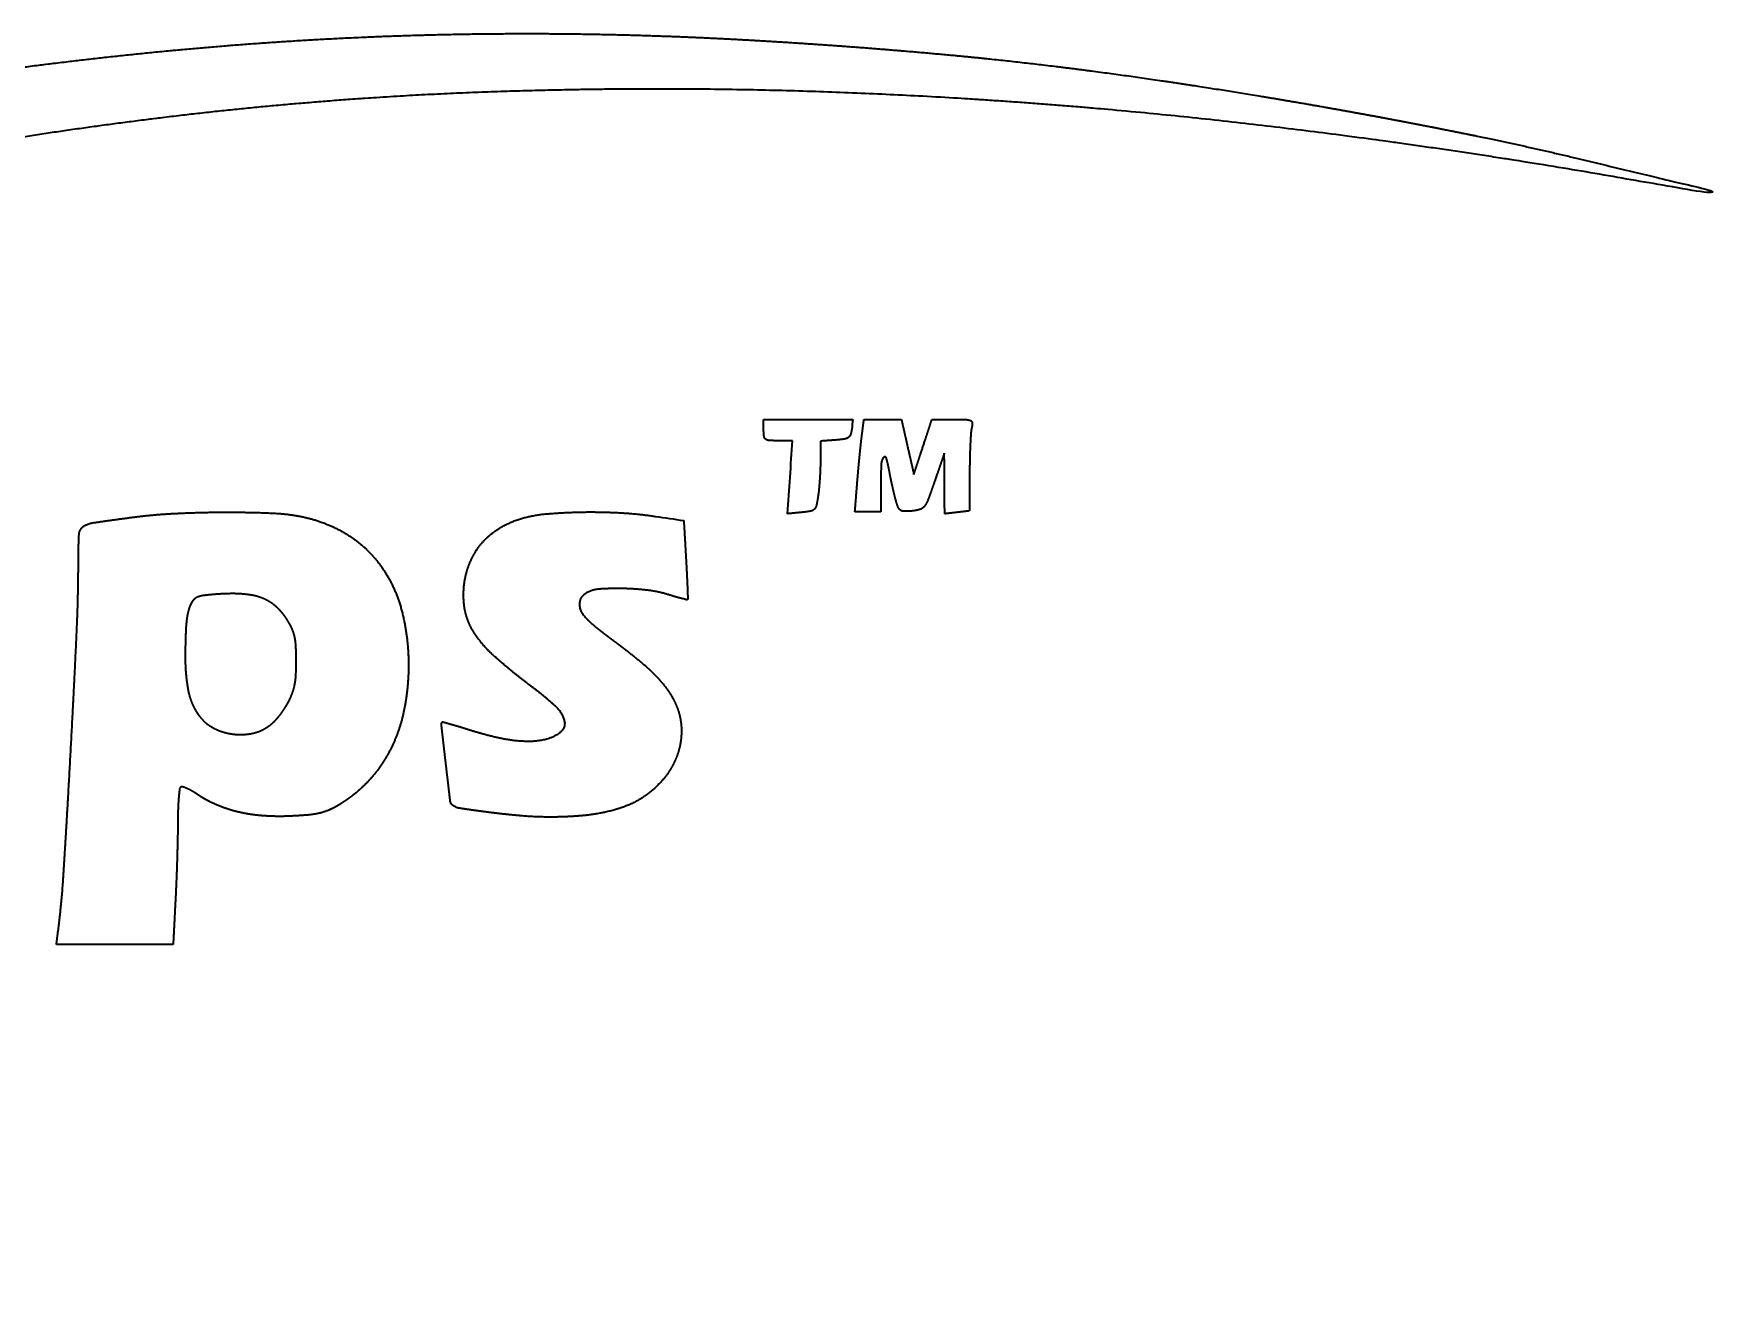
# Model space of a CAD drawing. Extents: x 6569 to 10251, y -294 to 3435.
# Drawn here: x 8722.28 to 8762.36, y 1373.89 to 1403.86 of the extents above; entities that cross this region are included whole.
import ezdxf

# ---------------------------------------------------------------- set-up
doc = ezdxf.new("R2010")
doc.units = 0
doc.header["$LTSCALE"] = 5
doc.layers.add('1', color=7, linetype='CONTINUOUS', true_color=0xffffff)

msp = doc.modelspace()

# ---------------------------------------------------------------- linework, layer by layer
at = {"layer": '1', "color": 7, "linetype": 'Continuous', "lineweight": 35}
for points, weights, degree, knots in [([(8682.505, 1384.734), (8681.981, 1384.399), (8681.457, 1384.064), (8680.697, 1383.576), (8680.46, 1383.425), (8679.942, 1383.096), (8679.661, 1382.918), (8679.099, 1382.563), (8678.819, 1382.387), (8678.307, 1382.065), (8678.075, 1381.92), (8677.641, 1381.649), (8677.439, 1381.524), (8677.051, 1381.282), (8676.865, 1381.166), (8676.523, 1380.953), (8676.367, 1380.855), (8676.148, 1380.718), (8676.085, 1380.678), (8675.394, 1380.24), (8674.757, 1379.855), (8673.325, 1379.033), (8672.532, 1378.591), (8670.973, 1377.747), (8670.207, 1377.344), (8668.928, 1376.69), (8668.411, 1376.451), (8667.545, 1376.091), (8667.205, 1375.951), (8666.635, 1375.719), (8666.405, 1375.629), (8665.969, 1375.464), (8665.764, 1375.39), (8665.306, 1375.232), (8665.056, 1375.148), (8664.176, 1374.863), (8663.543, 1374.676), (8662.361, 1374.363), (8661.811, 1374.244), (8660.726, 1374.059), (8660.192, 1373.994), (8659.072, 1373.911), (8658.488, 1373.89), (8657.2, 1373.891), (8656.496, 1373.928), (8655.131, 1374.075), (8654.47, 1374.187), (8653.162, 1374.493), (8652.516, 1374.687), (8651.208, 1375.167), (8650.547, 1375.449), (8648.686, 1376.355), (8647.539, 1377.068), (8646.471, 1377.896), (8645.339, 1378.774), (8644.287, 1379.746), (8643.323, 1380.805), (8642.273, 1381.959), (8641.317, 1383.191), (8639.516, 1385.934), (8638.656, 1387.425), (8637.813, 1389.109), (8637.741, 1389.255), (8637.61, 1389.523), (8637.551, 1389.647), (8637.443, 1389.88), (8637.392, 1389.989), (8637.342, 1390.098), (8637.338, 1390.106), (8637.339, 1390.115), (8637.346, 1390.122), (8637.352, 1390.128), (8637.36, 1390.127), (8637.364, 1390.12), (8637.422, 1390.026), (8637.479, 1389.932), (8637.603, 1389.73), (8637.668, 1389.621), (8637.808, 1389.381), (8637.883, 1389.25), (8638.641, 1387.916), (8639.383, 1386.749), (8640.946, 1384.542), (8641.77, 1383.51), (8643.472, 1381.611), (8644.348, 1380.746), (8646.117, 1379.203), (8647.016, 1378.54), (8648.7, 1377.498), (8649.462, 1377.09), (8651, 1376.387), (8651.774, 1376.098), (8653.347, 1375.635), (8654.141, 1375.463), (8655.758, 1375.234), (8656.578, 1375.176), (8657.399, 1375.176), (8658.633, 1375.176), (8659.86, 1375.303), (8661.068, 1375.556), (8662.38, 1375.83), (8663.666, 1376.209), (8666.416, 1377.266), (8667.875, 1377.937), (8671.084, 1379.67), (8672.85, 1380.696), (8674.925, 1381.992), (8675.266, 1382.206), (8675.888, 1382.599), (8676.168, 1382.779), (8676.81, 1383.195), (8677.172, 1383.432), (8678.272, 1384.155), (8679.01, 1384.641), (8681.287, 1386.14), (8682.831, 1387.145), (8685.618, 1388.936), (8686.864, 1389.717), (8689.197, 1391.143), (8690.284, 1391.788), (8692.418, 1393.015), (8693.465, 1393.596), (8696.422, 1395.174), (8698.358, 1396.115), (8702.273, 1397.837), (8704.249, 1398.615), (8708.239, 1400.005), (8710.25, 1400.616), (8714.303, 1401.674), (8716.342, 1402.118), (8718.897, 1402.566), (8719.397, 1402.653), (8720.173, 1402.786), (8720.449, 1402.832), (8720.969, 1402.912), (8721.211, 1402.948), (8721.79, 1403.025), (8722.126, 1403.069), (8723.727, 1403.271), (8724.995, 1403.406), (8727.503, 1403.625), (8728.744, 1403.708), (8731.217, 1403.821), (8732.448, 1403.851), (8734.923, 1403.861), (8736.165, 1403.84), (8737.406, 1403.794)], [0.500013776001, 0.500013711103, 0.500013711103, 0.500013043778, 0.500013043778, 0.500013509711, 0.500013509711, 0.500013508867, 0.500013508867, 0.500012956058, 0.500012956058, 0.500013759146, 0.500013759146, 0.500013748527, 0.500013748527, 0.500013759357, 0.500013759357, 0.500011860603, 0.500011860603, 0.499931318006, 0.499931318006, 0.499988388774, 0.499988388774, 0.499990411909, 0.499990411909, 0.499756191395, 0.499756191395, 0.500011261698, 0.500011261698, 0.499988635002, 0.499988635002, 0.49997611692, 0.49997611692, 0.500001523642, 0.500001523642, 0.499884025479, 0.499884025479, 0.499678083845, 0.499678083845, 0.499636321018, 0.499636321018, 0.499783085478, 0.499783085478, 0.499546066112, 0.499546066112, 0.499380988182, 0.499380988182, 0.499391690044, 0.499391690044, 0.499588556215, 0.499588556215, 0.498241826427, 0.498241826427, 0.500013776001, 0.498768741072, 0.498768741072, 0.500013776001, 0.498984055449, 0.498984055449, 0.499444262151, 0.499444262151, 0.500009154113, 0.500009154113, 0.500001293938, 0.500001293938, 0.500013356757, 0.500013356757, 0.500013776001, 0.440026168652, 0.440026168652, 0.500013776001, 0.373244936824, 0.373244936824, 0.500013776001, 0.500013148717, 0.500013148717, 0.49999826195, 0.49999826195, 0.500008334262, 0.500008334262, 0.499600680735, 0.499600680735, 0.499468138289, 0.499468138289, 0.499388758143, 0.499388758143, 0.498897845031, 0.498897845031, 0.499362436352, 0.499362436352, 0.499166550495, 0.499166550495, 0.499132339772, 0.499132339772, 0.49918917013, 0.49918917013, 0.500013776001, 0.498242168747, 0.498242168747, 0.500013776001, 0.498940634301, 0.498940634301, 0.499328079353, 0.499328079353, 0.499848521408, 0.499848521408, 0.50001218667, 0.50001218667, 0.500008818215, 0.500008818215, 0.500012065022, 0.500012065022, 0.500013740426, 0.500013740426, 0.500008319014, 0.500008319014, 0.499993063089, 0.499993063089, 0.499983724663, 0.499983724663, 0.499972307591, 0.499972307591, 0.499773442646, 0.499773442646, 0.499752616735, 0.499752616735, 0.499746915426, 0.499746915426, 0.499735818322, 0.499735818322, 0.500013381749, 0.500013381749, 0.500003263316, 0.500003263316, 0.499995442976, 0.499995442976, 0.500011012405, 0.500011012405, 0.499952352767, 0.499952352767, 0.499942366682, 0.499942366682, 0.499941022064, 0.499941022064, 0.499944380507, 0.499944380507, 0.500013776001], 3, [0, 0, 0, 0, 0.014758, 0.014758, 0.02142, 0.02142, 0.029319, 0.029319, 0.037168, 0.037168, 0.043665, 0.043665, 0.049303, 0.049303, 0.054504, 0.054504, 0.058866, 0.058866, 0.060633, 0.060633, 0.078278, 0.078278, 0.099802, 0.099802, 0.120338, 0.120338, 0.133841, 0.133841, 0.142573, 0.142573, 0.148422, 0.148422, 0.15361, 0.15361, 0.159879, 0.159879, 0.175518, 0.175518, 0.188841, 0.188841, 0.201578, 0.201578, 0.215397, 0.215397, 0.232034, 0.232034, 0.247834, 0.247834, 0.26373, 0.26373, 0.28065, 0.28065, 0.31235, 0.31235, 0.31235, 0.345873, 0.345873, 0.345873, 0.382308, 0.382308, 0.422473, 0.422473, 0.426251, 0.426251, 0.429447, 0.429447, 0.432251, 0.432251, 0.432251, 0.432439, 0.432439, 0.432439, 0.432564, 0.432564, 0.432564, 0.434253, 0.434253, 0.436196, 0.436196, 0.438514, 0.438514, 0.459693, 0.459693, 0.479892, 0.479892, 0.498686, 0.498686, 0.515714, 0.515714, 0.528864, 0.528864, 0.54143, 0.54143, 0.553754, 0.553754, 0.566194, 0.566194, 0.566194, 0.584814, 0.584814, 0.584814, 0.605004, 0.605004, 0.629145, 0.629145, 0.659853, 0.659853, 0.665911, 0.665911, 0.670912, 0.670912, 0.677417, 0.677417, 0.690698, 0.690698, 0.718401, 0.718401, 0.740503, 0.740503, 0.7595, 0.7595, 0.777503, 0.777503, 0.809852, 0.809852, 0.841739, 0.841739, 0.873276, 0.873276, 0.904583, 0.904583, 0.912186, 0.912186, 0.916393, 0.916393, 0.920066, 0.920066, 0.925149, 0.925149, 0.944267, 0.944267, 0.962909, 0.962909, 0.981383, 0.981383, 1, 1, 1, 1]), ([(8737.406, 1403.794), (8738.105, 1403.769), (8738.803, 1403.735), (8740.258, 1403.651), (8741.013, 1403.601), (8742.512, 1403.489), (8743.255, 1403.427), (8744.658, 1403.299), (8745.318, 1403.231), (8747.076, 1403.028), (8748.174, 1402.883), (8750.46, 1402.544), (8751.648, 1402.352), (8753.991, 1401.943), (8755.147, 1401.726), (8757.301, 1401.293), (8758.299, 1401.072), (8759.488, 1400.785), (8759.684, 1400.737), (8760.097, 1400.638), (8760.314, 1400.586), (8760.734, 1400.485), (8760.938, 1400.436), (8761.296, 1400.351), (8761.45, 1400.314), (8761.727, 1400.249), (8761.848, 1400.219), (8762.071, 1400.163), (8762.172, 1400.137), (8762.358, 1400.085), (8762.444, 1400.061), (8762.53, 1400.037), (8762.537, 1400.035), (8762.539, 1400.027), (8762.534, 1400.022), (8762.526, 1400.014), (8762.516, 1400.011), (8762.506, 1400.013), (8762.297, 1400.046), (8762.088, 1400.08), (8761.645, 1400.151), (8761.411, 1400.19), (8760.901, 1400.277), (8760.624, 1400.325), (8757.237, 1400.923), (8754.111, 1401.376), (8747.979, 1402.073), (8744.976, 1402.306), (8739.113, 1402.553), (8736.256, 1402.566), (8730.706, 1402.383), (8728.017, 1402.175), (8723.833, 1401.662), (8722.33, 1401.445), (8719.44, 1400.964), (8718.055, 1400.696), (8715.327, 1400.091), (8713.985, 1399.755), (8711.27, 1398.996), (8709.897, 1398.576), (8706.732, 1397.522), (8704.952, 1396.86), (8701.434, 1395.409), (8699.698, 1394.622), (8696.116, 1392.846), (8694.27, 1391.859), (8690.313, 1389.584), (8688.193, 1388.312), (8685.584, 1386.679), (8685.071, 1386.358), (8684.217, 1385.821), (8683.876, 1385.606), (8683.191, 1385.172), (8682.848, 1384.954), (8682.505, 1384.734)], [0.500013776001, 0.499995408, 0.499995408, 0.500002366035, 0.500002366035, 0.500002127616, 0.500002127616, 0.499990309187, 0.499990309187, 0.499969864712, 0.499969864712, 0.499987080611, 0.499987080611, 0.499986333003, 0.499986333003, 0.499950366279, 0.499950366279, 0.500013719156, 0.500013719156, 0.500013744317, 0.500013744317, 0.500013743733, 0.500013743733, 0.500013607993, 0.500013607993, 0.500006458567, 0.500006458567, 0.499992040044, 0.499992040044, 0.500012198998, 0.500012198998, 0.500013776001, 0.335200716836, 0.335200716836, 0.500013776001, 0.463570441635, 0.463570441635, 0.500013776001, 0.500013726676, 0.500013726676, 0.500010097385, 0.500010097385, 0.500012410792, 0.500012410792, 0.499855640888, 0.499855640888, 0.499803155604, 0.499803155604, 0.499779726678, 0.499779726678, 0.499682939455, 0.499682939455, 0.499937627038, 0.499937627038, 0.499895352283, 0.499895352283, 0.499889817124, 0.499889817124, 0.499914642662, 0.499914642662, 0.499811039763, 0.499811039763, 0.499815247611, 0.499815247611, 0.499855907641, 0.499855907641, 0.499955173287, 0.499955173287, 0.500013702072, 0.500013702072, 0.500013015564, 0.500013015564, 0.50001304238, 0.50001304238, 0.500013776001], 3, [0, 0, 0, 0, 0.027065, 0.027065, 0.05637, 0.05637, 0.085218, 0.085218, 0.110872, 0.110872, 0.15371, 0.15371, 0.200257, 0.200257, 0.245741, 0.245741, 0.285259, 0.285259, 0.293067, 0.293067, 0.301678, 0.301678, 0.309793, 0.309793, 0.31592, 0.31592, 0.320767, 0.320767, 0.324803, 0.324803, 0.328242, 0.328242, 0.328242, 0.328448, 0.328448, 0.328448, 0.3287, 0.3287, 0.3287, 0.333781, 0.333781, 0.339488, 0.339488, 0.34623, 0.34623, 0.422142, 0.422142, 0.494483, 0.494483, 0.563069, 0.563069, 0.627769, 0.627769, 0.664202, 0.664202, 0.698039, 0.698039, 0.731209, 0.731209, 0.76563, 0.76563, 0.811144, 0.811144, 0.856797, 0.856797, 0.90691, 0.90691, 0.966096, 0.966096, 0.980595, 0.980595, 0.990252, 0.990252, 1, 1, 1, 1]), ([(8740.38, 1394.141), (8740.266, 1394.141), (8740.151, 1394.141), (8739.966, 1394.141), (8739.895, 1394.144), (8739.825, 1394.148), (8739.795, 1394.15), (8739.766, 1394.16), (8739.742, 1394.178), (8739.72, 1394.194), (8739.706, 1394.218), (8739.702, 1394.245), (8739.695, 1394.295), (8739.692, 1394.345), (8739.692, 1394.48), (8739.692, 1394.565), (8739.692, 1394.649)], [0.50134478166, 0.50134478166, 0.50134478166, 0.50119094461, 0.50119094461, 0.50134478166, 0.487632401744, 0.487632401744, 0.50134478166, 0.475068437516, 0.475068437516, 0.50134478166, 0.500562194838, 0.500562194838, 0.50134478166, 0.50134478166, 0.50134478166], 3, [0, 0, 0, 0, 0.315235, 0.315235, 0.508259, 0.508259, 0.508259, 0.589777, 0.589777, 0.589777, 0.658676, 0.658676, 0.658676, 0.786077, 0.786077, 1, 1, 1, 1]), ([(8741.793, 1394.417), (8741.788, 1394.373), (8741.778, 1394.329), (8741.764, 1394.287), (8741.755, 1394.259), (8741.736, 1394.235), (8741.711, 1394.218), (8741.682, 1394.198), (8741.648, 1394.185), (8741.613, 1394.18), (8741.544, 1394.17), (8741.475, 1394.163), (8741.286, 1394.149), (8741.166, 1394.14), (8741.046, 1394.132)], [0.50134478166, 0.499551739447, 0.499551739447, 0.50134478166, 0.483366096005, 0.483366096005, 0.50134478166, 0.49303295234, 0.49303295234, 0.50134478166, 0.501135307248, 0.501135307248, 0.50134478166, 0.50134478166, 0.50134478166], 3, [0, 0, 0, 0, 0.154625, 0.154625, 0.154625, 0.255881, 0.255881, 0.255881, 0.373658, 0.373658, 0.373658, 0.602833, 0.602833, 1, 1, 1, 1]), ([(8741.869, 1392.448), (8741.883, 1392.623), (8741.897, 1392.797), (8741.911, 1392.972), (8741.931, 1393.221), (8741.937, 1393.295), (8741.944, 1393.369), (8741.957, 1393.522), (8741.965, 1393.601), (8741.972, 1393.679), (8741.987, 1393.83), (8741.994, 1393.902), (8742.002, 1393.973), (8742.014, 1394.096), (8742.02, 1394.146), (8742.026, 1394.197), (8742.046, 1394.348), (8742.058, 1394.448), (8742.071, 1394.549), (8742.084, 1394.649)], [1, 1, 1, 1, 0.999994594404, 0.999992792539, 0.999994594404, 0.999996193613, 0.999994924818, 0.999996193613, 0.999996126991, 0.999994835988, 0.999996126991, 0.999970581089, 0.999960774786, 0.999970581089, 1, 1, 1, 1], 4, [0, 0, 0, 0, 0, 0.316778, 0.316778, 0.316778, 0.45148, 0.45148, 0.45148, 0.594294, 0.594294, 0.594294, 0.724768, 0.724768, 0.724768, 0.816731, 0.816731, 0.816731, 1, 1, 1, 1, 1]), ([(8743.705, 1394.649), (8743.831, 1394.649), (8743.956, 1394.649), (8744.081, 1394.649), (8744.285, 1394.649), (8744.364, 1394.649), (8744.443, 1394.647), (8744.521, 1394.646), (8744.549, 1394.645), (8744.576, 1394.641), (8744.603, 1394.633), (8744.628, 1394.622), (8744.645, 1394.615), (8744.658, 1394.603), (8744.666, 1394.586), (8744.667, 1394.568), (8744.668, 1394.54), (8744.667, 1394.513), (8744.663, 1394.486), (8744.656, 1394.459), (8744.648, 1394.429), (8744.642, 1394.399), (8744.638, 1394.369), (8744.636, 1394.339), (8744.631, 1394.269), (8744.626, 1394.199), (8744.623, 1394.13), (8744.615, 1393.976), (8744.612, 1393.893), (8744.61, 1393.81), (8744.606, 1393.637), (8744.604, 1393.547), (8744.604, 1393.457), (8744.603, 1393.142), (8744.603, 1392.917), (8744.603, 1392.692), (8744.602, 1392.467)], [1, 1, 1, 1, 0.999960738786, 0.999947651714, 0.999960738786, 1, 0.991203853599, 0.988271804799, 0.991203853599, 1, 0.924550419566, 0.899400559422, 0.924550419566, 1, 0.993659957723, 0.991546610298, 0.993659957723, 1, 0.997679553467, 0.996906071289, 0.997679553467, 1, 0.999971709039, 0.999962278719, 0.999971709039, 0.999958373429, 0.999944497905, 0.999958373429, 0.999973199389, 0.999964265852, 0.999973199389, 1, 1, 1, 1], 4, [0, 0, 0, 0, 0, 0.172397, 0.172397, 0.172397, 0.281008, 0.281008, 0.281008, 0.281008, 0.318664, 0.318664, 0.318664, 0.318664, 0.341488, 0.341488, 0.341488, 0.341488, 0.375987, 0.375987, 0.375987, 0.375987, 0.414202, 0.414202, 0.414202, 0.414202, 0.501615, 0.501615, 0.501615, 0.605938, 0.605938, 0.605938, 0.718212, 0.718212, 0.718212, 1, 1, 1, 1, 1]), ([(8741.046, 1394.132), (8741.046, 1393.982), (8741.046, 1393.832), (8741.046, 1393.616), (8741.045, 1393.549), (8741.04, 1393.406), (8741.036, 1393.329), (8741.026, 1393.178), (8741.02, 1393.103), (8741.009, 1392.968), (8741.002, 1392.909), (8740.982, 1392.768), (8740.969, 1392.687), (8740.952, 1392.607), (8740.945, 1392.571), (8740.928, 1392.538), (8740.903, 1392.511), (8740.879, 1392.485), (8740.848, 1392.468), (8740.813, 1392.461), (8740.743, 1392.448), (8740.673, 1392.438), (8740.489, 1392.421), (8740.377, 1392.41), (8740.264, 1392.399)], [0.50134478166, 0.50134478166, 0.50134478166, 0.501283847551, 0.501283847551, 0.501318679327, 0.501318679327, 0.501318369324, 0.501318369324, 0.501248969872, 0.501248969872, 0.501172114015, 0.501172114015, 0.50134478166, 0.488653165396, 0.488653165396, 0.50134478166, 0.48485001414, 0.48485001414, 0.50134478166, 0.500996342546, 0.500996342546, 0.50134478166, 0.50134478166, 0.50134478166], 3, [0, 0, 0, 0, 0.19878, 0.19878, 0.28731, 0.28731, 0.389363, 0.389363, 0.488864, 0.488864, 0.568866, 0.568866, 0.677436, 0.677436, 0.677436, 0.725311, 0.725311, 0.725311, 0.769565, 0.769565, 0.769565, 0.85826, 0.85826, 1, 1, 1, 1]), ([(8744, 1393.845), (8743.942, 1393.676), (8743.883, 1393.506), (8743.825, 1393.337), (8743.729, 1393.058), (8743.691, 1392.949), (8743.651, 1392.84), (8743.611, 1392.731), (8743.595, 1392.689), (8743.575, 1392.649), (8743.552, 1392.611), (8743.524, 1392.575), (8743.504, 1392.549), (8743.478, 1392.527), (8743.449, 1392.511), (8743.417, 1392.501), (8743.37, 1392.487), (8743.323, 1392.476), (8743.275, 1392.469), (8743.226, 1392.464), (8743.179, 1392.461), (8743.133, 1392.458), (8743.086, 1392.457), (8743.039, 1392.458), (8743.015, 1392.458), (8742.991, 1392.464), (8742.969, 1392.474), (8742.95, 1392.488), (8742.931, 1392.503), (8742.914, 1392.522), (8742.901, 1392.543), (8742.893, 1392.567), (8742.877, 1392.615), (8742.861, 1392.663), (8742.847, 1392.712), (8742.825, 1392.797), (8742.815, 1392.834), (8742.806, 1392.871), (8742.787, 1392.951), (8742.777, 1392.995), (8742.768, 1393.038), (8742.748, 1393.125), (8742.739, 1393.169), (8742.73, 1393.213), (8742.713, 1393.293), (8742.706, 1393.329), (8742.699, 1393.365), (8742.678, 1393.484), (8742.661, 1393.566), (8742.641, 1393.647), (8742.616, 1393.738), (8742.61, 1393.748), (8742.599, 1393.753), (8742.579, 1393.757), (8742.567, 1393.756), (8742.557, 1393.749), (8742.551, 1393.741), (8742.526, 1393.708), (8742.508, 1393.67), (8742.498, 1393.63), (8742.496, 1393.588), (8742.491, 1393.474), (8742.487, 1393.359), (8742.486, 1393.245), (8742.486, 1392.96), (8742.486, 1392.789), (8742.486, 1392.619), (8742.486, 1392.448)], [1, 1, 1, 1, 0.999961063916, 0.999948085221, 0.999961063916, 1, 0.994408095118, 0.992544126824, 0.994408095118, 1, 0.97599358004, 0.967991440054, 0.97599358004, 1, 0.997277682235, 0.99637024298, 0.997277682235, 1, 0.999379777171, 0.999173036228, 0.999379777171, 1, 0.975248508731, 0.966998011642, 0.975248508731, 1, 0.978653851413, 0.971538468551, 0.978653851413, 1, 0.999581113698, 0.999441484931, 0.999581113698, 0.999964264793, 0.999952353057, 0.999964264793, 0.999987112066, 0.999982816088, 0.999987112066, 0.999987083331, 0.999982777774, 0.999987083331, 0.99996083897, 0.999947785293, 0.99996083897, 0.999470728133, 0.999294304177, 0.999470728133, 1, 0.98499424002, 1, 1, 0.98499424002, 1, 1, 0.977005636392, 0.969340848523, 0.977005636392, 1, 0.999880308847, 0.999840411796, 0.999880308847, 1, 1, 1, 1], 4, [0, 0, 0, 0, 0, 0.163028, 0.163028, 0.163028, 0.268595, 0.268595, 0.268595, 0.268595, 0.309172, 0.309172, 0.309172, 0.309172, 0.338786, 0.338786, 0.338786, 0.338786, 0.381626, 0.381626, 0.381626, 0.381626, 0.42289, 0.42289, 0.42289, 0.42289, 0.443514, 0.443514, 0.443514, 0.443514, 0.464276, 0.464276, 0.464276, 0.464276, 0.506937, 0.506937, 0.506937, 0.538638, 0.538638, 0.538638, 0.576272, 0.576272, 0.576272, 0.613715, 0.613715, 0.613715, 0.644773, 0.644773, 0.644773, 0.715059, 0.715059, 0.715059, 0.723559, 0.723559, 0.723559, 0.732059, 0.732059, 0.732059, 0.732059, 0.766192, 0.766192, 0.766192, 0.766192, 0.860083, 0.860083, 0.860083, 1, 1, 1, 1, 1]), ([(8722.827, 1382.119), (8722.844, 1382.253), (8722.861, 1382.387), (8722.932, 1382.954), (8722.973, 1383.389), (8723.06, 1384.794), (8723.116, 1385.763), (8723.221, 1387.7), (8723.27, 1388.667), (8723.338, 1390.17), (8723.35, 1390.705), (8723.351, 1391.46), (8723.356, 1391.679), (8723.366, 1391.899), (8723.37, 1391.971), (8723.402, 1392.036), (8723.457, 1392.083), (8723.518, 1392.134), (8723.59, 1392.167), (8723.668, 1392.179), (8723.985, 1392.226), (8724.303, 1392.271), (8724.956, 1392.357), (8725.293, 1392.388), (8726.036, 1392.425), (8726.441, 1392.436), (8727.23, 1392.437), (8727.613, 1392.43), (8728.238, 1392.403), (8728.479, 1392.372), (8728.716, 1392.322)], [0.503800524928, 0.503800524928, 0.503800524928, 0.503629806055, 0.503629806055, 0.503798143176, 0.503798143176, 0.503797370554, 0.503797370554, 0.503715700574, 0.503715700574, 0.503710755158, 0.503710755158, 0.503800524928, 0.475788039844, 0.475788039844, 0.503800524928, 0.491053395567, 0.491053395567, 0.503800524928, 0.503788231558, 0.503788231558, 0.503520078258, 0.503520078258, 0.503705494037, 0.503705494037, 0.503715368179, 0.503715368179, 0.502645342196, 0.502645342196, 0.503800524928], 3, [0, 0, 0, 0, 0.027244, 0.027244, 0.115275, 0.115275, 0.310942, 0.310942, 0.506211, 0.506211, 0.614067, 0.614067, 0.658316, 0.658316, 0.658316, 0.672163, 0.672163, 0.672163, 0.686827, 0.686827, 0.686827, 0.746334, 0.746334, 0.809012, 0.809012, 0.884196, 0.884196, 0.955182, 0.955182, 1, 1, 1, 1]), ([(8737.787, 1392.236), (8737.805, 1391.926), (8737.823, 1391.616), (8737.848, 1391.186), (8737.854, 1391.066), (8737.865, 1390.845), (8737.87, 1390.743), (8737.877, 1390.552), (8737.88, 1390.462), (8737.883, 1390.372), (8737.883, 1390.365), (8737.881, 1390.358), (8737.876, 1390.353), (8737.872, 1390.348), (8737.865, 1390.346), (8737.859, 1390.347), (8737.815, 1390.358), (8737.772, 1390.369), (8737.677, 1390.393), (8737.627, 1390.406), (8737.517, 1390.438), (8737.458, 1390.456), (8737.246, 1390.521), (8737.089, 1390.554), (8736.929, 1390.573), (8736.732, 1390.596), (8736.534, 1390.61), (8736.148, 1390.618), (8735.961, 1390.613), (8735.774, 1390.601), (8735.668, 1390.594), (8735.567, 1390.564), (8735.474, 1390.513), (8735.442, 1390.495), (8735.412, 1390.474), (8735.385, 1390.449), (8735.362, 1390.429), (8735.343, 1390.405), (8735.329, 1390.378), (8735.315, 1390.351), (8735.307, 1390.321), (8735.304, 1390.29), (8735.3, 1390.253), (8735.301, 1390.216), (8735.305, 1390.179), (8735.311, 1390.129), (8735.328, 1390.083), (8735.355, 1390.041), (8735.392, 1389.986), (8735.433, 1389.934), (8735.48, 1389.886), (8735.548, 1389.817), (8735.62, 1389.752), (8735.812, 1389.598), (8735.931, 1389.507), (8736.262, 1389.261), (8736.471, 1389.1), (8736.821, 1388.817), (8736.96, 1388.693), (8737.091, 1388.56), (8737.195, 1388.457), (8737.291, 1388.346), (8737.378, 1388.228), (8737.457, 1388.12), (8737.526, 1388.005), (8737.582, 1387.884), (8737.669, 1387.699), (8737.719, 1387.501), (8737.73, 1387.298), (8737.74, 1387.091), (8737.713, 1386.886), (8737.649, 1386.689), (8737.581, 1386.484), (8737.479, 1386.293), (8737.346, 1386.122), (8737.205, 1385.944), (8737.04, 1385.788), (8736.853, 1385.658), (8736.724, 1385.569), (8736.587, 1385.495), (8736.441, 1385.437), (8736.278, 1385.372), (8736.109, 1385.321), (8735.937, 1385.283), (8735.738, 1385.238), (8735.536, 1385.208), (8735.332, 1385.191), (8735.092, 1385.171), (8734.852, 1385.161), (8734.392, 1385.161), (8734.172, 1385.17), (8733.693, 1385.209), (8733.434, 1385.236), (8732.928, 1385.301), (8732.68, 1385.335), (8732.433, 1385.373), (8732.365, 1385.384), (8732.303, 1385.415), (8732.254, 1385.464), (8732.236, 1385.483), (8732.224, 1385.506), (8732.221, 1385.533), (8732.185, 1385.836), (8732.149, 1386.139), (8732.079, 1386.745), (8732.044, 1387.048), (8732.01, 1387.351), (8732.007, 1387.378), (8732.012, 1387.405), (8732.026, 1387.428), (8732.029, 1387.432), (8732.033, 1387.434), (8732.038, 1387.433), (8732.098, 1387.416), (8732.159, 1387.399), (8732.288, 1387.363), (8732.357, 1387.343), (8732.506, 1387.298), (8732.587, 1387.273), (8732.863, 1387.186), (8733.06, 1387.131), (8733.421, 1387.043), (8733.586, 1387.013), (8733.751, 1386.993), (8733.889, 1386.977), (8734.028, 1386.971), (8734.166, 1386.975), (8734.286, 1386.979), (8734.404, 1386.996), (8734.52, 1387.028), (8734.647, 1387.062), (8734.765, 1387.122), (8734.867, 1387.206), (8734.943, 1387.268), (8734.972, 1387.361), (8734.947, 1387.455), (8734.911, 1387.585), (8734.842, 1387.699), (8734.743, 1387.791), (8734.565, 1387.955), (8734.379, 1388.109), (8733.867, 1388.49), (8733.56, 1388.74), (8733.265, 1389.004), (8733.068, 1389.18), (8732.899, 1389.383), (8732.761, 1389.608), (8732.65, 1389.788), (8732.58, 1389.988), (8732.553, 1390.198), (8732.523, 1390.424), (8732.532, 1390.651), (8732.578, 1390.875), (8732.613, 1391.04), (8732.668, 1391.2), (8732.743, 1391.352), (8732.815, 1391.497), (8732.907, 1391.631), (8733.017, 1391.749), (8733.13, 1391.87), (8733.258, 1391.974), (8733.4, 1392.058), (8733.552, 1392.148), (8733.713, 1392.221), (8733.882, 1392.274), (8734.07, 1392.334), (8734.263, 1392.373), (8734.459, 1392.391), (8734.744, 1392.417), (8735.031, 1392.433), (8735.629, 1392.445), (8735.941, 1392.44), (8736.54, 1392.408), (8736.825, 1392.379), (8737.109, 1392.337)], [1, 1, 1, 0.99999485172, 0.99999485172, 0.999986567767, 0.999986567767, 0.999999557632, 0.999999557632, 1, 0.95272830708, 0.95272830708, 1, 0.904253186256, 0.904253186256, 1, 0.999989953376, 0.999989953376, 0.999915798906, 0.999915798906, 0.999967370387, 0.999967370387, 0.997221999717, 0.997221999717, 1, 0.999220119275, 0.999220119275, 0.999362925216, 0.999362925216, 1, 0.984155909192, 0.984155909192, 1, 0.996092176197, 0.996092176197, 1, 0.987949819687, 0.987949819687, 1, 0.98821645637, 0.98821645637, 1, 0.99639597121, 0.99639597121, 1, 0.981947689419, 0.981947689419, 1, 0.996879259939, 0.996879259939, 1, 0.998772401358, 0.998772401358, 0.99989801778, 0.99989801778, 0.999868619175, 0.999868619175, 0.99903229951, 0.99903229951, 1, 0.998147028013, 0.998147028013, 1, 0.996803343008, 0.996803343008, 1, 0.987567035418, 0.987567035418, 1, 0.988667101376, 0.988667101376, 1, 0.989904589533, 0.989904589533, 1, 0.992541358205, 0.992541358205, 1, 0.995661920685, 0.995661920685, 1, 0.997876661692, 0.997876661692, 1, 0.998474255377, 0.998474255377, 1, 0.999419677106, 0.999419677106, 0.999477801351, 0.999477801351, 0.999809049985, 0.999809049985, 0.999949276298, 0.999949276298, 1, 0.966883976793, 0.966883976793, 1, 0.963231294216, 0.963231294216, 1, 0.999999510352, 0.999999510352, 0.999999484155, 0.999999484155, 1, 0.965478735111, 0.965478735111, 1, 0.8622444823, 0.8622444823, 1, 0.999998907968, 0.999998907968, 0.9999707475, 0.9999707475, 0.999989245953, 0.999989245953, 0.999636482874, 0.999636482874, 0.998777889831, 0.998777889831, 1, 0.998151192235, 0.998151192235, 1, 0.995518021214, 0.995518021214, 1, 0.985163281624, 0.985163281624, 1, 0.892550169123, 0.892550169123, 1, 0.974152415683, 0.974152415683, 1, 0.999059943455, 0.999059943455, 0.999326120532, 0.999326120532, 1, 0.992939840041, 0.992939840041, 1, 0.9852913636, 0.9852913636, 1, 0.990734846416, 0.990734846416, 1, 0.994597279477, 0.994597279477, 1, 0.992985008023, 0.992985008023, 1, 0.993284609688, 0.993284609688, 1, 0.99560421325, 0.99560421325, 1, 0.996152597971, 0.996152597971, 1, 0.999559656174, 0.999559656174, 0.999558250372, 0.999558250372, 0.999270444202, 0.999270444202, 1], 3, [0, 0, 0, 0, 0.045663, 0.045663, 0.063239, 0.063239, 0.078198, 0.078198, 0.091378, 0.091378, 0.091378, 0.092378, 0.092378, 0.092378, 0.093218, 0.093218, 0.093218, 0.098892, 0.098892, 0.105542, 0.105542, 0.113341, 0.113341, 0.13358, 0.13358, 0.13358, 0.158626, 0.158626, 0.182199, 0.182199, 0.182199, 0.195308, 0.195308, 0.195308, 0.199849, 0.199849, 0.199849, 0.203573, 0.203573, 0.203573, 0.207279, 0.207279, 0.207279, 0.211773, 0.211773, 0.211773, 0.217625, 0.217625, 0.217625, 0.22545, 0.22545, 0.22545, 0.236823, 0.236823, 0.254396, 0.254396, 0.285304, 0.285304, 0.307199, 0.307199, 0.307199, 0.32436, 0.32436, 0.32436, 0.339986, 0.339986, 0.339986, 0.363484, 0.363484, 0.363484, 0.387066, 0.387066, 0.387066, 0.411479, 0.411479, 0.411479, 0.436935, 0.436935, 0.436935, 0.454368, 0.454368, 0.454368, 0.473956, 0.473956, 0.473956, 0.496661, 0.496661, 0.496661, 0.523344, 0.523344, 0.547739, 0.547739, 0.576621, 0.576621, 0.604367, 0.604367, 0.604367, 0.611772, 0.611772, 0.611772, 0.614502, 0.614502, 0.614502, 0.646039, 0.646039, 0.677544, 0.677544, 0.677544, 0.680251, 0.680251, 0.680251, 0.680679, 0.680679, 0.680679, 0.686065, 0.686065, 0.692221, 0.692221, 0.699506, 0.699506, 0.717103, 0.717103, 0.73143, 0.73143, 0.73143, 0.743315, 0.743315, 0.743315, 0.753524, 0.753524, 0.753524, 0.764626, 0.764626, 0.764626, 0.77195, 0.77195, 0.77195, 0.78177, 0.78177, 0.78177, 0.799412, 0.799412, 0.828332, 0.828332, 0.828332, 0.847455, 0.847455, 0.847455, 0.862552, 0.862552, 0.862552, 0.878671, 0.878671, 0.878671, 0.890575, 0.890575, 0.890575, 0.901901, 0.901901, 0.901901, 0.913344, 0.913344, 0.913344, 0.925559, 0.925559, 0.925559, 0.939118, 0.939118, 0.939118, 0.958819, 0.958819, 0.980278, 0.980278, 1, 1, 1, 1]), ([(8728.716, 1392.322), (8729.091, 1392.243), (8729.447, 1392.099), (8729.772, 1391.897), (8730.085, 1391.702), (8730.354, 1391.45), (8730.567, 1391.15), (8730.794, 1390.833), (8730.958, 1390.48), (8731.057, 1390.103), (8731.167, 1389.678), (8731.223, 1389.243), (8731.224, 1388.804), (8731.225, 1388.439), (8731.189, 1388.076), (8731.117, 1387.718), (8731.052, 1387.393), (8730.944, 1387.079), (8730.796, 1386.782), (8730.656, 1386.503), (8730.478, 1386.247), (8730.265, 1386.019), (8730.053, 1385.791), (8729.81, 1385.597), (8729.541, 1385.439), (8729.464, 1385.394), (8729.385, 1385.354), (8729.303, 1385.319), (8729.231, 1385.289), (8729.156, 1385.265), (8729.08, 1385.249), (8728.987, 1385.229), (8728.893, 1385.215), (8728.649, 1385.196), (8728.499, 1385.188), (8728.137, 1385.173), (8727.924, 1385.178), (8727.52, 1385.211), (8727.329, 1385.242), (8727.14, 1385.288), (8726.964, 1385.331), (8726.792, 1385.389), (8726.626, 1385.462), (8726.463, 1385.533), (8726.308, 1385.619), (8726.123, 1385.745), (8726.083, 1385.769), (8726.006, 1385.814), (8725.968, 1385.832), (8725.899, 1385.862), (8725.868, 1385.874), (8725.836, 1385.883), (8725.821, 1385.888), (8725.806, 1385.886), (8725.792, 1385.878), (8725.776, 1385.868), (8725.766, 1385.852), (8725.764, 1385.834), (8725.756, 1385.762), (8725.748, 1385.69), (8725.735, 1385.531), (8725.73, 1385.444), (8725.723, 1385.257), (8725.721, 1385.156), (8725.721, 1384.931), (8725.72, 1384.806), (8725.714, 1384.518), (8725.71, 1384.353), (8725.7, 1384.016), (8725.694, 1383.842), (8725.681, 1383.512), (8725.674, 1383.355), (8725.648, 1382.838), (8725.629, 1382.479), (8725.611, 1382.119)], [0.503800524928, 0.498733158357, 0.498733158357, 0.503800524928, 0.497278411868, 0.497278411868, 0.503800524928, 0.498236825819, 0.498236825819, 0.503800524928, 0.501107286617, 0.501107286617, 0.503800524928, 0.502136854408, 0.502136854408, 0.503800524928, 0.500833811027, 0.500833811027, 0.503800524928, 0.500341956413, 0.500341956413, 0.503800524928, 0.500284135315, 0.500284135315, 0.503800524928, 0.503112214052, 0.503112214052, 0.503800524928, 0.502299687121, 0.502299687121, 0.503800524928, 0.50301735939, 0.50301735939, 0.503743982697, 0.503743982697, 0.503187584101, 0.503187584101, 0.502736181139, 0.502736181139, 0.503800524928, 0.502566817052, 0.502566817052, 0.503800524928, 0.502367143926, 0.502367143926, 0.503543622075, 0.503543622075, 0.503283682992, 0.503283682992, 0.503317217767, 0.503317217767, 0.503800524928, 0.473649419238, 0.473649419238, 0.503800524928, 0.470261300797, 0.470261300797, 0.503800524928, 0.503763264092, 0.503763264092, 0.503688222547, 0.503688222547, 0.50375238308, 0.50375238308, 0.503783217625, 0.503783217625, 0.50379707271, 0.50379707271, 0.503797142404, 0.503797142404, 0.503794308917, 0.503794308917, 0.503800524928, 0.503800524928, 0.503800524928], 3, [0, 0, 0, 0, 0.075445, 0.075445, 0.075445, 0.146938, 0.146938, 0.146938, 0.221754, 0.221754, 0.221754, 0.305566, 0.305566, 0.305566, 0.375044, 0.375044, 0.375044, 0.43782, 0.43782, 0.43782, 0.49647, 0.49647, 0.49647, 0.554553, 0.554553, 0.554553, 0.571153, 0.571153, 0.571153, 0.585688, 0.585688, 0.585688, 0.603255, 0.603255, 0.631134, 0.631134, 0.670474, 0.670474, 0.706287, 0.706287, 0.706287, 0.739781, 0.739781, 0.739781, 0.772362, 0.772362, 0.781006, 0.781006, 0.78869, 0.78869, 0.794785, 0.794785, 0.794785, 0.79751, 0.79751, 0.79751, 0.800523, 0.800523, 0.800523, 0.812128, 0.812128, 0.826158, 0.826158, 0.842328, 0.842328, 0.862404, 0.862404, 0.888826, 0.888826, 0.916777, 0.916777, 0.942023, 0.942023, 1, 1, 1, 1]), ([(8726.231, 1390.425), (8726.268, 1390.436), (8726.307, 1390.444), (8726.41, 1390.457), (8726.473, 1390.463), (8726.611, 1390.476), (8726.684, 1390.481), (8726.831, 1390.489), (8726.905, 1390.491), (8727.133, 1390.495), (8727.287, 1390.485), (8727.44, 1390.463), (8727.564, 1390.446), (8727.685, 1390.41), (8727.8, 1390.358), (8727.905, 1390.309), (8728.002, 1390.244), (8728.086, 1390.165), (8728.178, 1390.078), (8728.259, 1389.981), (8728.326, 1389.874), (8728.369, 1389.806), (8728.408, 1389.736), (8728.441, 1389.663), (8728.47, 1389.603), (8728.491, 1389.539), (8728.506, 1389.474), (8728.523, 1389.398), (8728.533, 1389.321), (8728.543, 1389.125), (8728.546, 1389.007), (8728.546, 1388.773), (8728.543, 1388.657), (8728.533, 1388.461), (8728.523, 1388.38), (8728.506, 1388.3), (8728.492, 1388.23), (8728.472, 1388.162), (8728.445, 1388.095), (8728.415, 1388.02), (8728.38, 1387.946), (8728.341, 1387.875), (8728.271, 1387.748), (8728.188, 1387.628), (8728.093, 1387.518), (8728.013, 1387.423), (8727.918, 1387.343), (8727.811, 1387.28), (8727.709, 1387.219), (8727.598, 1387.177), (8727.482, 1387.155), (8727.355, 1387.131), (8727.226, 1387.124), (8727.097, 1387.135), (8726.911, 1387.15), (8726.732, 1387.202), (8726.567, 1387.29), (8726.413, 1387.372), (8726.284, 1387.49), (8726.189, 1387.637), (8726.078, 1387.807), (8726.003, 1387.995), (8725.967, 1388.195), (8725.92, 1388.453), (8725.897, 1388.715), (8725.899, 1389.207), (8725.904, 1389.438), (8725.921, 1389.804), (8725.939, 1389.939), (8725.97, 1390.072), (8725.989, 1390.156), (8726.023, 1390.236), (8726.071, 1390.308), (8726.108, 1390.366), (8726.164, 1390.407), (8726.231, 1390.425)], [0.516546897444, 0.515634715971, 0.515634715971, 0.516489830898, 0.516489830898, 0.516487947613, 0.516487947613, 0.516488785591, 0.516488785591, 0.51548863072, 0.51548863072, 0.516546897444, 0.512953891238, 0.512953891238, 0.516546897444, 0.512019527781, 0.512019527781, 0.516546897444, 0.513831623079, 0.513831623079, 0.516546897444, 0.515845172656, 0.515845172656, 0.516546897444, 0.514517617938, 0.514517617938, 0.516546897444, 0.515317574935, 0.515317574935, 0.516440313483, 0.516440313483, 0.51642193792, 0.51642193792, 0.515614796905, 0.515614796905, 0.516546897444, 0.515142851066, 0.515142851066, 0.516546897444, 0.51589115062, 0.51589115062, 0.516546897444, 0.514777937036, 0.514777937036, 0.516546897444, 0.511960622649, 0.511960622649, 0.516546897444, 0.511290945646, 0.511290945646, 0.516546897444, 0.513482531108, 0.513482531108, 0.516546897444, 0.50934379794, 0.50934379794, 0.516546897444, 0.505676298405, 0.505676298405, 0.516546897444, 0.509782646963, 0.509782646963, 0.516546897444, 0.515087508488, 0.515087508488, 0.516474206255, 0.516474206255, 0.515144772518, 0.515144772518, 0.516546897444, 0.511175419937, 0.511175419937, 0.516546897444, 0.494484367519, 0.494484367519, 0.516546897444], 3, [0, 0, 0, 0, 0.011122, 0.011122, 0.0293, 0.0293, 0.050163, 0.050163, 0.071078, 0.071078, 0.11481, 0.11481, 0.11481, 0.150538, 0.150538, 0.150538, 0.183774, 0.183774, 0.183774, 0.220237, 0.220237, 0.220237, 0.243459, 0.243459, 0.243459, 0.262928, 0.262928, 0.262928, 0.285537, 0.285537, 0.320256, 0.320256, 0.353923, 0.353923, 0.377755, 0.377755, 0.377755, 0.39873, 0.39873, 0.39873, 0.422608, 0.422608, 0.422608, 0.465361, 0.465361, 0.465361, 0.502004, 0.502004, 0.502004, 0.537268, 0.537268, 0.537268, 0.576182, 0.576182, 0.576182, 0.63265, 0.63265, 0.63265, 0.686285, 0.686285, 0.686285, 0.749923, 0.749923, 0.749923, 0.83324, 0.83324, 0.906687, 0.906687, 0.950102, 0.950102, 0.950102, 0.977722, 0.977722, 0.977722, 1, 1, 1, 1])]:
    msp.add_rational_spline(points, weights, degree=degree, knots=knots, dxfattribs=at)
for points, degree, knots in [([(8739.692, 1394.649), (8740.046, 1394.649), (8740.401, 1394.649), (8741.11, 1394.649), (8741.465, 1394.649), (8741.82, 1394.649)], 3, [0, 0, 0, 0, 0.5, 0.5, 1, 1, 1, 1]), ([(8742.084, 1394.649), (8742.196, 1394.649), (8742.307, 1394.649), (8742.419, 1394.649), (8742.642, 1394.649), (8742.754, 1394.649), (8742.865, 1394.649), (8742.977, 1394.649)], 4, [0, 0, 0, 0, 0, 0.5, 0.5, 0.5, 1, 1, 1, 1, 1]), ([(8743.274, 1393.337), (8743.328, 1393.501), (8743.382, 1393.665), (8743.436, 1393.829), (8743.544, 1394.157), (8743.598, 1394.321), (8743.651, 1394.485), (8743.705, 1394.649)], 4, [0, 0, 0, 0, 0, 0.5, 0.5, 0.5, 1, 1, 1, 1, 1]), ([(8740.264, 1392.399), (8740.283, 1392.69), (8740.303, 1392.98), (8740.341, 1393.561), (8740.361, 1393.851), (8740.38, 1394.141)], 3, [0, 0, 0, 0, 0.5, 0.5, 1, 1, 1, 1]), ([(8744.01, 1392.397), (8744.008, 1392.578), (8744.007, 1392.759), (8744.006, 1392.94), (8744.003, 1393.302), (8744.002, 1393.483), (8744.001, 1393.664), (8744, 1393.845)], 4, [0, 0, 0, 0, 0, 0.5, 0.5, 0.5, 1, 1, 1, 1, 1]), ([(8742.486, 1392.448), (8742.409, 1392.448), (8742.331, 1392.448), (8742.254, 1392.448), (8742.1, 1392.448), (8742.023, 1392.448), (8741.946, 1392.448), (8741.869, 1392.448)], 4, [0, 0, 0, 0, 0, 0.5, 0.5, 0.5, 1, 1, 1, 1, 1]), ([(8744.602, 1392.467), (8744.528, 1392.458), (8744.454, 1392.449), (8744.38, 1392.441), (8744.232, 1392.423), (8744.158, 1392.415), (8744.084, 1392.406), (8744.01, 1392.397)], 4, [0, 0, 0, 0, 0, 0.5, 0.5, 0.5, 1, 1, 1, 1, 1]), ([(8725.611, 1382.119), (8725.147, 1382.119), (8724.683, 1382.119), (8723.755, 1382.119), (8723.291, 1382.119), (8722.827, 1382.119)], 3, [0, 0, 0, 0, 0.5, 0.5, 1, 1, 1, 1])]:
    msp.add_open_spline(points, degree=degree, knots=knots, dxfattribs=at)
for points, degree in [([(8741.82, 1394.649), (8741.811, 1394.572), (8741.802, 1394.494), (8741.793, 1394.417)], 3), ([(8742.977, 1394.649), (8743.014, 1394.485), (8743.051, 1394.321), (8743.088, 1394.157), (8743.125, 1393.993)], 4), ([(8743.125, 1393.993), (8743.162, 1393.829), (8743.2, 1393.665), (8743.237, 1393.501), (8743.274, 1393.337)], 4), ([(8737.109, 1392.337), (8737.335, 1392.303), (8737.561, 1392.27), (8737.787, 1392.236)], 3)]:
    msp.add_open_spline(points, degree=degree, dxfattribs=at)

doc.saveas('drawing.dxf')
